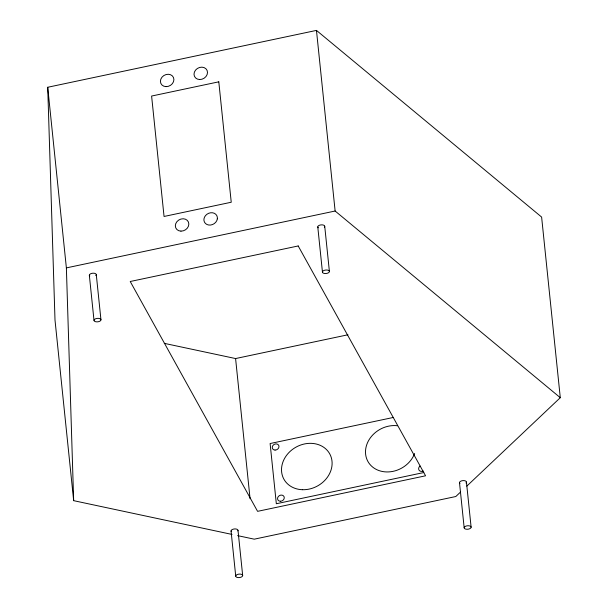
<?xml version="1.0" encoding="UTF-8"?>
<svg xmlns="http://www.w3.org/2000/svg" width="608" height="608" viewBox="0 0 608 608"><rect width="100%" height="100%" fill="white"/><g stroke="black" fill="none" stroke-linecap="round" stroke-linejoin="round"><path stroke-width="0.91" d="M460.621 491.971L455.81 496.523L254.25 539.174L237.576 535.618M466.807 486.119L560.287 397.693L541.622 217.071L316.464 30.4L47.713 87.271L55.001 320.051L73.667 500.665L232.02 534.432M73.667 500.665L66.378 267.892L335.13 211.022L560.287 397.693M164.274 343.353L235.585 358.553L347.974 334.772M393.46 417.43L270.112 443.536L276.328 503.743L423.799 472.538M324.368 227.149A3.488 1.74 -5.9 0 0 321.039 224.884L320.15 225.044A3.488 1.74 -5.9 0 0 317.786 226.989L317.961 227.422A3.488 1.74 -5.9 0 0 318.356 227.802M322.453 272.148L322.628 272.582A3.488 1.74 -5.9 0 0 326.139 273.494L327.028 273.342A3.488 1.74 -5.9 0 0 329.331 271.168A3.488 1.74 -5.9 0 0 325.706 270.043L324.816 270.195A3.488 1.74 -5.9 0 0 322.453 272.148L317.786 226.989M466.45 482.076L471.116 527.235A3.488 1.74 -5.9 0 1 465.895 529.15A3.488 1.74 -5.9 0 1 465.903 526.125A3.488 1.74 -5.9 0 1 471.116 527.235M459.496 482.615L464.162 527.767M316.464 30.4L335.13 211.022M324.725 226.237L329.392 271.388M235.585 358.553L250.07 498.727M238.009 530.419L242.676 575.578A3.488 1.74 -5.9 0 1 237.454 577.494A3.488 1.74 -5.9 0 1 237.462 574.461A3.488 1.74 -5.9 0 1 242.676 575.578M231.055 530.959L235.722 576.11M96.292 274.687L100.958 319.838A3.488 1.74 -5.9 0 1 95.737 321.754A3.488 1.74 -5.9 0 1 95.745 318.729A3.488 1.74 -5.9 0 1 100.958 319.838M89.338 275.226L94.004 320.378M47.713 87.271L66.378 267.892M423.168 471.025A3.488 2.964 -29 0 1 419.018 470.106A3.488 2.964 -29 0 1 420.052 466.047M414.61 453.5A26.182 22.2 -29 0 1 382.827 471.572A26.182 22.2 -29 0 1 366.594 445.147A26.182 22.2 -29 0 1 397.571 425.76M459.96 483.451A3.488 1.74 -5.9 0 1 462.977 480.601A3.488 1.74 -5.9 0 1 465.979 482.988M89.802 276.062A3.488 1.74 -5.9 0 1 92.819 273.205A3.488 1.74 -5.9 0 1 95.821 275.599M231.169 531.4A3.488 1.74 -5.9 0 1 234.536 528.937A3.488 1.74 -5.9 0 1 237.888 530.883M218.796 81.829L151.605 96.049L164.054 216.463L231.238 202.244L218.796 81.829M298.194 245.959L130.226 281.504L257.587 511.343L425.562 475.798L298.194 245.959M217.337 218.842L217.337 217.246A6.984 5.92 -29 0 0 210.634 212.777A6.984 5.92 -29 0 0 203.954 218.964L203.961 220.567A6.984 5.92 -29 0 0 210.657 225.028A6.984 5.92 -29 0 0 217.337 218.842M280.334 501.25A3.488 2.964 -29 0 0 284.065 496.69A3.488 2.964 -29 0 0 278.312 496.531A3.488 2.964 -29 0 0 280.334 501.25M275.044 450.072A3.488 2.964 -29 0 0 278.783 445.52A3.488 2.964 -29 0 0 273.022 445.36A3.488 2.964 -29 0 0 275.044 450.072M302.548 489.714A26.182 22.2 -29 0 0 330.547 455.536A26.182 22.2 -29 0 0 287.348 454.336A26.182 22.2 -29 0 0 302.548 489.714M166.022 86.632A6.984 5.92 -29 0 0 173.485 77.52A6.984 5.92 -29 0 0 161.971 77.201A6.984 5.92 -29 0 0 166.022 86.632M199.614 79.526A6.984 5.92 -29 0 0 207.085 70.414A6.984 5.92 -29 0 0 195.563 70.095A6.984 5.92 -29 0 0 199.614 79.526M180.956 231.131A6.984 5.92 -29 0 0 188.419 222.019A6.984 5.92 -29 0 0 176.898 221.692A6.984 5.92 -29 0 0 180.956 231.131"/></g></svg>
